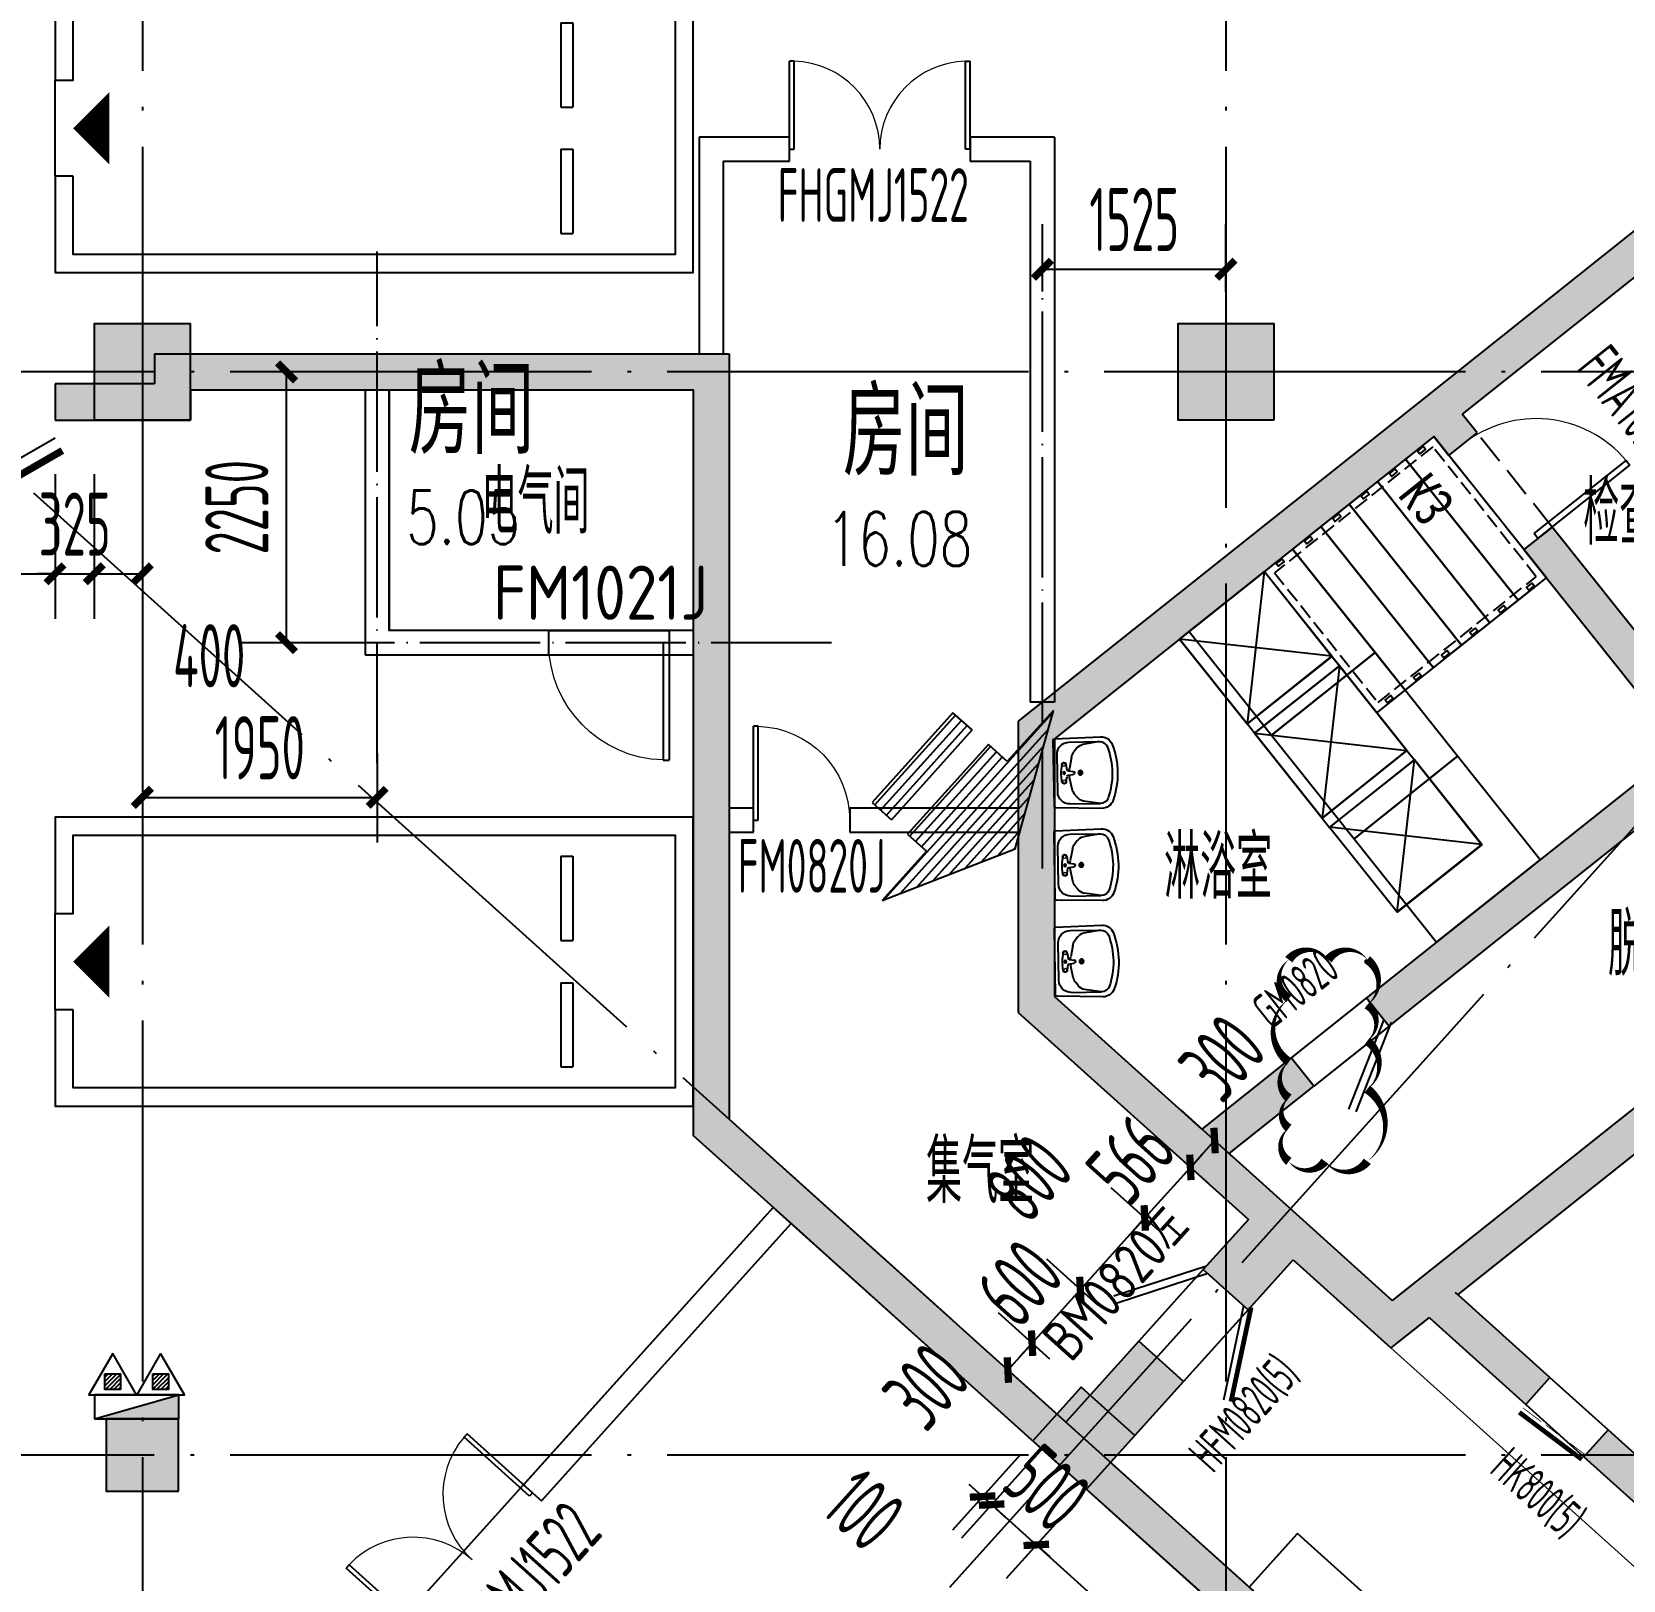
# Model space of a CAD drawing. Extents: x -473190 to 2138458, y -81875 to 2633646.
# Drawn here: x 85734 to 98952, y 64521 to 77386 of the extents above; entities that cross this region are included whole.
import ezdxf

# ---------------------------------------------------------------- set-up
doc = ezdxf.new("R2010")
doc.units = 0
doc.header["$LTSCALE"] = 1000
for name, pattern in [('__DASH', [0.35, 0.25, -0.1]), ('DASH', [0.35, 0.25, -0.1]), ('DOTE', [2.42, 2, -0.2, 0.02, -0.2])]:
    doc.linetypes.add(name, pattern=pattern)
for name, color, linetype in [('00-停车位', 67, 'Continuous'), ('A$C3E7A1D62$0$RF-JSK', 9, 'Continuous'), ('A-COLUMN', 2, 'Continuous'), ('A-WALL', 2, 'Continuous'), ('AREA', 1, 'Continuous'), ('DOOR_FIRE', 4, 'Continuous'), ('DOOR_FIRE_TEXT', 7, 'Continuous'), ('DOTE', 1, 'DOTE'), ('PUB_DIM', 3, 'Continuous'), ('PUB_HATCH', 8, 'Continuous'), ('RF-JSK', 9, 'Continuous'), ('RF-M', 4, 'Continuous'), ('RF-MBH', 11, 'Continuous'), ('RF-QT', 30, 'Continuous'), ('SPACE', 7, 'Continuous'), ('W-EQUIP_消火栓', 7, 'Continuous'), ('W-EQUIP_灭火器', 7, 'Continuous'), ('WALL-MOVE', 2, 'Continuous'), ('汽车轨迹', 7, 'Continuous'), ('索引线', 252, 'Continuous'), ('雨棚投影', 147, 'Continuous')]:
    doc.layers.add(name, color=color, linetype=linetype)
doc.layers.add('DIM_MODI', color=6, linetype='Continuous', plot=False)
doc.layers.add('HOLE', color=52, linetype='Continuous', lineweight=15)
doc.layers.add('RF-WZ', color=110, linetype='Continuous', lineweight=0)
doc.styles.add('8B2_02', font='tssdeng.shx', dxfattribs={"width": 0.6, "bigfont": 'TSSDCHN.shx'})
doc.styles.add('_TCH_DIM_T3', font='tssdeng.shx', dxfattribs={"width": 0.564706, "bigfont": '@@@tssdchn.shx'})
doc.styles.add('_TCH_SPACE', font='SIMPLEX', dxfattribs={"height": 5, "bigfont": 'GBCBIG'})
doc.styles.add('_TCH_WINDOW', font='tssdeng.shx', dxfattribs={"width": 0.8, "height": 3.5, "bigfont": 'tssdchn.shx'})
doc.styles.get("Standard").update_dxf_attribs({"font": 'gbenor.shx', "bigfont": 'gbcbig.shx'})
doc.styles.add('TYDG_01', font='', dxfattribs={"width": 0.8})
doc.styles.get('TYDG_01').set_extended_font_data('SimSun')
doc.dimstyles.new('_TCH_ARCH&&150', dxfattribs={"dimtxt": 525, "dimasz": 150, "dimexe": 375, "dimexo": 450, "dimgap": 150, "dimtad": 1, "dimdec": 0, "dimzin": 0, "dimdsep": 46, "dimtxsty": '_TCH_DIM_T3', "dimblk": 'ARCHTICK', "dimcen": 0.09, "dimclrt": 7, "dimazin": 2, "dimtfac": 1, "dimtdec": 0, "dimtix": 1, "dimtmove": 2, "dimatfit": 3, "dimfxl": 0, "dimtolj": 1, "dimtzin": 0, "dimarcsym": 0})
pattern_1 = [(180, (1311608.96, -1168846.2), (8e-15, -101.6), [])]

# ---------------------------------------------------------------- blocks, each defined once
blk = doc.blocks.new('车位2400x5300')
at = {"layer": '00-停车位', "color": 251}
for p, q in [((-875, -1000), (-175, -1000)), ((-875, -1100), (-875, -1000)), ((-175, -1100), (-175, -1000)), ((175, -1000), (875, -1000)), ((175, -1100), (175, -1000)), ((875, -1100), (875, -1000)), ((-875, -1100), (-175, -1100)), ((175, -1100), (875, -1100)), ((400, -5300), (-400, -5300))]:
    blk.add_line(p, q, dxfattribs=at)
blk.add_lwpolyline([(400, -5150), (400, -5300), (1200, -5300), (1200, 0), (-1200, 0), (-1200, -5300), (-400, -5300), (-400, -5150), (-1050, -5150), (-1050, -150), (1050, -150), (1050, -5150), (400, -5150)], dxfattribs=at)
blk.add_lwpolyline([(0, -5150, 0, 600, 0), (0, -4850, 600, 600, 0)], format="xyseb", dxfattribs=at)
blk = doc.blocks.new('TH66')
h = blk.add_hatch()
h.set_pattern_fill('ANSI31', color=246, scale=64, angle=135, style=0)
h.set_pattern_definition(pattern_1)
h.paths.add_polyline_path([(1277447, 511619), (1277447, 511948), (1278305, 511948), (1276651, 512782), (1274986, 511948), (1275880, 511948), (1275880, 511619)])
h = blk.add_hatch()
h.set_pattern_fill('ANSI31', color=246, scale=64, angle=135, style=0)
h.set_pattern_definition(pattern_1)
h.paths.add_polyline_path([(1277447, 510999), (1277447, 511335), (1275880, 511335), (1275880, 510999)])
at = {"color": 2}
for p, q in [((1276651, 512782), (1274986, 511948)), ((1278305, 511948), (1276651, 512782)), ((1274986, 511948), (1275880, 511948)), ((1275880, 511948), (1275880, 511619)), ((1277447, 511948), (1278305, 511948)), ((1277447, 511619), (1277447, 511948)), ((1275880, 511619), (1277447, 511619)), ((1275880, 511335), (1277447, 511335)), ((1275880, 511335), (1275880, 510999)), ((1277447, 510999), (1277447, 511335)), ((1275880, 510999), (1277447, 510999))]:
    blk.add_line(p, q, dxfattribs=at)
blk = doc.blocks.new('A$C145B3C7C')
at = {"xscale": 0.6400000000000096, "yscale": 0.6400000000000096, "zscale": 0.6400000000000096, "rotation": 227.9999999975949}
blk.add_blockref('TH66', (480081, 736421), dxfattribs=at)
blk = doc.blocks.new('A$C4F5A101F')
at = {"layer": 'DOTE', "color": 16, "linetype": 'DOTE', "ltscale": 1.5}
for p, q in [((-115989.7, 16373.7), (-115989.7, -213765.2)), ((-106989.7, 16373.7), (-106989.7, -213765.2))]:
    blk.add_line(p, q, dxfattribs=at)
at = {"layer": 'DOTE', "color": 127, "linetype": 'DOTE', "ltscale": 1.5}
for p, q in [((-204013.3, -198812), (-71274.2, -51390.3)), ((-39660.8, -83507.4), (-168489.7, -83507.4)), ((-116895.1, -84512.8), (-93256, -105797.6)), ((-39660.8, -92507.4), (-168489.7, -92507.4))]:
    blk.add_line(p, q, dxfattribs=at)
blk = doc.blocks.new('_ArchTick')
at = {"color": 0, "linetype": 'ByBlock', "const_width": 0.4}
blk.add_lwpolyline([(-0.5, -0.5), (0.5, 0.5)], dxfattribs=at)
blk = doc.blocks.new('*D5583')
at = {"layer": 'Defpoints', "color": 0, "transparency": 16777216}
for p in [(141675, -69272), (143625, -69272), (143625, -70085)]:
    blk.add_point(p, dxfattribs=at)
at = {"layer": 'PUB_DIM', "color": 0, "lineweight": -2, "transparency": 16777216}
for p, q in [((141675, -69722), (141675, -70460)), ((143625, -69722), (143625, -70460)), ((141675, -70085), (143625, -70085))]:
    blk.add_line(p, q, dxfattribs=at)
at = {"layer": 'PUB_DIM', "color": 0, "lineweight": -2, "transparency": 16777216, "xscale": 150, "yscale": 150, "zscale": 150, "rotation": 180}
blk.add_blockref('_ArchTick', (141675, -70085), dxfattribs=at)
at = {"layer": 'PUB_DIM', "color": 0, "lineweight": -2, "transparency": 16777216, "xscale": 150, "yscale": 150, "zscale": 150}
blk.add_blockref('_ArchTick', (143625, -70085), dxfattribs=at)
at = {"layer": 'PUB_DIM', "color": 7, "transparency": 16777216, "insert": (142650, -69673), "char_height": 525, "attachment_point": 5, "style": '_TCH_DIM_T3'}
blk.add_mtext('\\A1;1950', dxfattribs=at)
blk = doc.blocks.new('*D5584')
at = {"layer": 'Defpoints', "color": 0, "transparency": 16777216}
for p in [(142872, -66550), (143625, -66550), (143625, -68800)]:
    blk.add_point(p, dxfattribs=at)
at = {"layer": 'PUB_DIM', "color": 0, "lineweight": -2, "transparency": 16777216}
for p, q in [((143175, -66550), (142497, -66550)), ((142872, -68800), (142872, -66550)), ((143175, -68800), (142497, -68800))]:
    blk.add_line(p, q, dxfattribs=at)
at = {"layer": 'PUB_DIM', "color": 0, "lineweight": -2, "transparency": 16777216, "xscale": 150, "yscale": 150, "zscale": 150}
for p, rotation in [((142872, -66550), 90), ((142872, -68800), 270)]:
    blk.add_blockref('_ArchTick', p, dxfattribs=dict(at, rotation=rotation))
at = {"layer": 'PUB_DIM', "color": 7, "transparency": 16777216, "insert": (142459, -67675), "char_height": 525, "attachment_point": 5, "rotation": 90, "style": '_TCH_DIM_T3'}
blk.add_mtext('\\A1;2250', dxfattribs=at)
blk = doc.blocks.new('*D5585')
at = {"layer": 'Defpoints', "color": 0, "transparency": 16777216}
for p in [(150675, -65697), (149150, -66333), (150675, -66333)]:
    blk.add_point(p, dxfattribs=at)
at = {"layer": 'PUB_DIM', "color": 0, "lineweight": -2, "transparency": 16777216}
for p, q in [((149150, -65883), (149150, -65322)), ((150675, -65883), (150675, -65322)), ((149150, -65697), (150675, -65697))]:
    blk.add_line(p, q, dxfattribs=at)
at = {"layer": 'PUB_DIM', "color": 0, "lineweight": -2, "transparency": 16777216, "xscale": 150, "yscale": 150, "zscale": 150, "rotation": 180}
blk.add_blockref('_ArchTick', (149150, -65697), dxfattribs=at)
at = {"layer": 'PUB_DIM', "color": 0, "lineweight": -2, "transparency": 16777216, "xscale": 150, "yscale": 150, "zscale": 150}
blk.add_blockref('_ArchTick', (150675, -65697), dxfattribs=at)
at = {"layer": 'PUB_DIM', "color": 7, "transparency": 16777216, "insert": (149913, -65284), "char_height": 525, "attachment_point": 5, "style": '_TCH_DIM_T3'}
blk.add_mtext('\\A1;1525', dxfattribs=at)
blk = doc.blocks.new('$TwtSys$00000434')
for p, q in [((-0.5, 0.5), (-0.5, -0.5)), ((-0.5, -0.5), (0.5, 0.5)), ((0.5, 0.5), (-0.5, 0.5)), ((0.5, -0.5), (0.5, 0.5)), ((-0.5, -0.5), (0.5, -0.5))]:
    blk.add_line(p, q)
blk.add_solid([(0.5, -0.5), (0.5, 0.5), (-0.5, -0.5)])
blk = doc.blocks.new('$TwtSys$00000546')
h = blk.add_hatch()
h.set_pattern_fill('ANSI31', color=256, scale=200, style=0)
h.set_pattern_definition([(45, (-38543.802, -6670.83), (-17.67767, 17.67767), [])])
h.paths.add_polyline_path([(-65, 174), (65, 174), (65, 44), (-65, 44)])
for points in [[(0, 344), (-198, 0), (198, 0)], [(-65, 174), (65, 174), (65, 44), (-65, 44)]]:
    blk.add_lwpolyline(points, close=True)
blk = doc.blocks.new('k3')
at = {"layer": 'RF-JSK'}
for p, q in [((107382, 83634), (107382, 83574)), ((108862, 83634), (108862, 83574)), ((107382, 83334), (107382, 83274)), ((108862, 83334), (108862, 83274)), ((107382, 83034), (107382, 82974)), ((108862, 83034), (108862, 82974)), ((107382, 82734), (107382, 82674)), ((108862, 82734), (108862, 82674)), ((107382, 82434), (107382, 82374)), ((108862, 82434), (108862, 82374)), ((107382, 82134), (107382, 82074)), ((108862, 82134), (108862, 82074))]:
    blk.add_line(p, q, dxfattribs=at)
for points in [[(107372, 83754), (108872, 83754), (108872, 81954), (107372, 81954), (107372, 83754)], [(107372, 83634), (107372, 83754), (108872, 83754), (108872, 83634)], [(107372, 83634), (107412, 83634), (107412, 83574), (107372, 83574)], [(108872, 83574), (108872, 83154), (107372, 83154), (107372, 83574)], [(108872, 83634), (108832, 83634), (108832, 83574), (108872, 83574)], [(107372, 83334), (107372, 83454), (108872, 83454), (108872, 83334)], [(107372, 83334), (107412, 83334), (107412, 83274), (107372, 83274)], [(108872, 83334), (108832, 83334), (108832, 83274), (108872, 83274)], [(107372, 83034), (107372, 83154), (108872, 83154), (108872, 83034)], [(107372, 83034), (107412, 83034), (107412, 82974), (107372, 82974)], [(108872, 83034), (108832, 83034), (108832, 82974), (108872, 82974)], [(108872, 82974), (108872, 82854), (107372, 82854), (107372, 82974)], [(107372, 82734), (107372, 82854), (108872, 82854), (108872, 82734)], [(107372, 82734), (107412, 82734), (107412, 82674), (107372, 82674)], [(108872, 82674), (108872, 82554), (107372, 82554), (107372, 82674)], [(108872, 82734), (108832, 82734), (108832, 82674), (108872, 82674)], [(107372, 82434), (107372, 82554), (108872, 82554), (108872, 82434)], [(107372, 82434), (107412, 82434), (107412, 82374), (107372, 82374)], [(108872, 82374), (108872, 82254), (107372, 82254), (107372, 82374)], [(108872, 82434), (108832, 82434), (108832, 82374), (108872, 82374)], [(107372, 82134), (107372, 82254), (108872, 82254), (108872, 82134)], [(107372, 82134), (107412, 82134), (107412, 82074), (107372, 82074)], [(108872, 82134), (108832, 82134), (108832, 82074), (108872, 82074)], [(108872, 82074), (108872, 81954), (107372, 81954), (107372, 82074)]]:
    blk.add_lwpolyline(points, dxfattribs=at)
at = {"layer": 'RF-JSK', "linetype": '__DASH', "ltscale": 0.5}
blk.add_lwpolyline([(107432, 83694), (108812, 83694), (108812, 82014), (107432, 82014)], close=True, dxfattribs=at)
at = {"layer": 'RF-JSK', "color": 110, "style": 'TYDG_01', "width": 0.8}
blk.add_text('K3', height=339.9, dxfattribs=at).set_placement((107560, 82158))
blk = doc.blocks.new('23rt23rt')
for p, q in [((473588, 9966), (474488, 9066)), ((474488, 9966), (473588, 9066))]:
    blk.add_line(p, q)
blk.add_lwpolyline([(473588, 9966), (474488, 9966), (474488, 9066), (473588, 9066)], close=True)
blk = doc.blocks.new('linyuqi')
for points in [[(1505168, 585689), (1505168, 586589), (1506068, 586589), (1506068, 585689)], [(1506068, 585589), (1506068, 584689), (1505168, 584689), (1505168, 585589)]]:
    blk.add_lwpolyline(points, close=True)
at = {"elevation": 0}
blk.add_lwpolyline([(1506068, 583689), (1505168, 583689), (1505168, 584589), (1506068, 584589)], close=True, dxfattribs=at)
at = {"layer": 'WALL-MOVE'}
for p, q in [((1506068, 585689), (1505168, 585689)), ((1505168, 585589), (1505168, 585689)), ((1506068, 585589), (1506068, 585689)), ((1506068, 585589), (1505168, 585589)), ((1505168, 584689), (1506068, 584689)), ((1505168, 584689), (1505168, 584589)), ((1506068, 584689), (1506068, 584589)), ((1505168, 584589), (1506068, 584589))]:
    blk.add_line(p, q, dxfattribs=at)
at = {"xscale": -1}
blk.add_blockref('23rt23rt', (1979655, 576622, 0), dxfattribs=at)
for p, rotation in [((1031580, 594655, 0), 180), ((1515134, 1058176), 90)]:
    blk.add_blockref('23rt23rt', p, dxfattribs=dict(at, rotation=rotation))
blk = doc.blocks.new('$DorLib2D$00000179')
at = {"color": 0}
for p, q in [((-0.54, 0.169), (0.326, 0.669)), ((-0.5, 0.1), (0.366, 0.6))]:
    blk.add_line(p, q, dxfattribs=at)
blk = doc.blocks.new('$DorLib2D$00000001')
for p, q in [((0.45, 0.975), (0.5, 0.975)), ((0.45, 0), (0.45, 0.975)), ((0.5, 0), (0.5, 0.975)), ((0.5, 0), (0.45, 0))]:
    blk.add_line(p, q)
at = {"lineweight": 13}
blk.add_arc((0.475, 0), 0.975, 91.4693, 180, dxfattribs=at)
blk = doc.blocks.new('$DorLib2D$00000249')
at = {"color": 0}
for points, const_width in [([(-0.504, 0.274), (0.492, 0.361)], 0.06), ([(-0.5, 0.2), (-0.254, 0.221)], 0.01), ([(-0.156, 0.23), (0.13, 0.255)], 0.01), ([(0.207, 0.262), (0.496, 0.287)], 0.01)]:
    blk.add_lwpolyline(points, dxfattribs=dict(at, const_width=const_width))
blk = doc.blocks.new('$DorLib2D$00000002')
for p, q in [((-0.5, 0), (-0.5, 0.4875)), ((-0.475, 0.4875), (-0.5, 0.4875)), ((-0.475, 0), (-0.475, 0.4875)), ((0.475, 0), (0.475, 0.4875)), ((0.475, 0.4875), (0.5, 0.4875)), ((0.5, 0), (0.5, 0.4875)), ((-0.5, 0), (-0.475, 0)), ((0.5, 0), (0.475, 0))]:
    blk.add_line(p, q)
at = {"lineweight": 13}
for centre, start, end in [((-0.4875, 0), 0, 88.53072), ((0.4875, 0), 91.46928, 180)]:
    blk.add_arc(centre, 0.4875, start, end, dxfattribs=at)
blk = doc.blocks.new('$DorLib2D$00000211')
at = {"color": 0}
for p, q in [((-0.5, 0.05), (-0.067, 0.3)), ((0.5, 0.05), (0.067, 0.3))]:
    blk.add_line(p, q, dxfattribs=at)
at = {"color": 0, "const_width": 0.01}
for points in [[(-0.51, 0.0673), (-0.077, 0.3173)], [(0.51, 0.0673), (0.077, 0.3173)]]:
    blk.add_lwpolyline(points, dxfattribs=at)
blk = doc.blocks.new('$DorLib2D$00000202')
at = {"color": 0}
for p, q in [((-0.5, 0.25), (0.366, 0.75)), ((-0.54, -0.319), (0.326, -0.819)), ((-0.5, -0.25), (0.366, -0.75))]:
    blk.add_line(p, q, dxfattribs=at)
at = {"color": 0, "const_width": 0.05}
blk.add_lwpolyline([(-0.54, 0.319), (0.326, 0.819)], dxfattribs=at)
blk = doc.blocks.new('A$C3E7A1D62$0$$lvtry$00000183')
at = {"color": 0}
for p, q in [((-257, -130), (-257, -384)), ((157, -30), (-157, -30)), ((-133, -150), (-38, -131)), ((-71, -67), (-30, -63)), ((-71, -102), (-27, -110)), ((-18, -119), (-12, -160)), ((18, -119), (13, -160)), ((71, -102), (27, -110)), ((71, -67), (30, -63)), ((133, -150), (38, -131)), ((257, -130), (257, -383)), ((-257, -383), (-235, -242)), ((-202, -191), (-176, -170)), ((202, -191), (176, -170)), ((257, -383), (235, -242))]:
    blk.add_line(p, q, dxfattribs=at)
blk.add_lwpolyline([(277, 0), (-277, 0, 0.406045), (-287, -10), (-298, -393, 0.323666), (-232, -489, 0.175654), (232, -489, 0.323062), (298, -392), (287, -10, 0.406045)], format="xyb", close=True, dxfattribs=at)
at = {"color": 0, "lineweight": 13}
for centre, radius in [((-71, -85), 12.6), ((71, -85), 12.6), ((-1, -221), 11.6)]:
    blk.add_circle(centre, radius, dxfattribs=at)
at = {"color": 0}
for centre, radius in [((0, -86), 9.88), ((-1, -221), 17.6)]:
    blk.add_circle(centre, radius, dxfattribs=at)
for centre, radius, start, end in [((-157, -130), 100, 90, 180), ((-71, -85), 17.6, 90, 270), ((0, -328), 200, 94.8989, 101.0337), ((0, -362), 300, 84.3229, 95.6771), ((-28, -120), 10, 8.2472, 79.7858), ((0, -328), 200, 78.9663, 85.101), ((28, -120), 10, 100.2142, 171.7528), ((71, -85), 17.6, 270, 90), ((157, -130), 100, 0, 90), ((-139, -268), 100, 128.937, 164.8987), ((-113, -248), 100, 101.0337, 128.937), ((0, -160), 12.5, 180, 0), ((113, -248), 100, 51.063, 78.9663), ((139, -268), 100, 15.1013, 51.063), ((-187, -384), 70, 180, 250.8357), ((187, -383), 70, 289.2938, 0), ((-1, 152), 637, 250.8357, 289.2938)]:
    blk.add_arc(centre, radius, start, end, dxfattribs=at)
for p in [(0, -86), (-1, -221)]:
    blk.add_point(p, dxfattribs=at)
blk = doc.blocks.new('rfk')
at = {"layer": 'PUB_HATCH'}
for points in [[(510930.4, -742613), (510805.8, -742456.5), (508905.6, -743969.8), (509030.2, -744126.3), (509209.8, -744111.1), (510875.4, -742784.7)], [(498348.2, -743610.2), (498648.2, -743910.2), (500198.2, -743910.2), (500198.2, -743610.2)], [(498648.2, -743910.2), (498348.2, -743610.2), (498348.2, -743860.2), (498648.2, -744160.2)], [(500198.2, -743610.2), (500198.2, -743910.2), (502823.2, -743910.2), (503123.2, -743610.2)], [(503123.2, -743610.2), (502823.2, -743910.2), (502823.2, -746010.2), (503123.2, -746010.2)], [(498348.2, -743860.2), (497523.2, -743860.2), (497523.2, -744160.2), (498648.2, -744160.2)], [(509030.2, -744126.3), (508905.6, -743969.8), (505523.2, -746663.4), (505823.2, -746808), (508975.1, -744297.9)], [(508975.1, -744297.9), (509099.7, -744454.4), (509334.4, -744267.5), (509209.8, -744111.1), (509030.2, -744126.3)], [(511265.6, -746692.5), (509957.4, -745049.8), (509722.7, -745236.6), (511030.9, -746879.4), (511210.5, -746864.2)], [(503123.2, -746010.2), (502823.2, -746010.2), (502823.2, -747484.7), (503123.2, -747484.7)], [(505823.2, -746808), (505523.2, -746663.4), (505523.2, -747484.7), (505823.2, -747484.7)], [(511030.9, -746879.4), (508416.6, -748961.3), (508603.5, -749196), (511335.1, -747020.6), (511210.5, -746864.2)], [(503123.2, -747484.7), (502823.2, -747484.7), (502823.2, -750104), (503123.2, -749970.4)], [(505823.2, -747484.7), (505523.2, -747484.7), (505523.2, -749082.5), (505823.2, -748948.9)], [(505823.2, -748948.9), (505523.2, -749082.5), (506947.6, -750365), (507089.7, -750223.8), (507047.7, -750051.5)], [(507273.7, -750255), (507977.7, -749694.4), (507790.8, -749459.7), (507047.7, -750051.5), (507089.7, -750223.8)], [(511156.7, -749719.4), (511032.1, -749563), (508709.1, -751412.9), (509173.1, -751426.9), (511101.6, -749891.1)], [(503599.7, -750803.1), (503800.4, -750580.2), (503123.2, -749970.4), (502823.2, -750104)], [(507089.7, -750223.8), (506947.6, -750365), (507434.5, -750803.4), (507699.6, -750907.5), (507858.1, -750781.2), (507273.7, -750255)], [(506049.6, -752740), (505918.4, -752487.2), (503800.4, -750580.2), (503599.7, -750803.1), (505940.6, -752910.9)], [(507434.5, -750803.4), (507059.9, -751219.4), (507431.5, -751554), (507806, -751138), (507699.6, -750907.5)], [(507699.6, -750907.5), (507806, -751138), (508617.9, -751869), (508629.8, -751476), (507858.1, -750781.2)], [(508888.6, -751493.8), (508709.1, -751412.9), (508629.8, -751476), (508617.9, -751869), (508935.2, -751616.4)], [(509173.1, -751426.9), (508709.1, -751412.9), (508888.6, -751493.8), (509154.5, -751410.2)], [(508935.2, -751616.4), (509737.8, -752339.1), (509938.5, -752116.2), (509154.5, -751410.2), (508888.6, -751493.8)], [(506289.9, -752821.8), (506896.2, -752148.5), (506524.6, -751813.9), (505918.4, -752487.2), (506049.6, -752740)], [(511399.1, -753431.3), (510421.6, -752551.1), (510220.8, -752774), (511196.9, -753652.9), (511342.3, -753582.5)], [(507278.2, -754115.3), (507479, -753892.4), (506289.9, -752821.8), (506049.6, -752740), (505940.6, -752910.9)]]:
    blk.add_hatch(color=256, dxfattribs=at).paths.add_polyline_path(points)
at = {"color": 2}
blk.add_lwpolyline([(500298.2, -743910.2), (502823.2, -743910.2), (502823.2, -745910.2), (500298.2, -745910.2)], close=True, dxfattribs=at)
for points in [[(503843.5, -757481.7), (503810, -757518.8), (507055.3, -753914.6), (503488.2, -750702.8), (500276.4, -754269.9), (503843.5, -757481.7)], [(507441.9, -753859.1), (507843.4, -753413.2), (509812.6, -755186.2), (509411.2, -755632.1), (507441.9, -753859.1)]]:
    blk.add_lwpolyline(points, dxfattribs=at)
at = {"layer": 'A-WALL'}
for p, q in [((502873.2, -741810.2), (502873.2, -743610.2)), ((503623.2, -741810.2), (502873.2, -741810.2)), ((503623.2, -742010.2), (503623.2, -741810.2)), ((505823.2, -741810.2), (505123.2, -741810.2)), ((505123.2, -741810.2), (505123.2, -742010.2)), ((505823.2, -741810.2), (505823.2, -746504.2)), ((503073.2, -742010.2), (503073.2, -743610.2)), ((503073.2, -742010.2), (503623.2, -742010.2)), ((505123.2, -742010.2), (505623.2, -742010.2)), ((505623.2, -742010.2), (505623.2, -746504.2)), ((500098.2, -743910.2), (500098.2, -746110.2)), ((500298.2, -743910.2), (500298.2, -745910.2)), ((501623.2, -745910.2), (500298.2, -745910.2)), ((501623.2, -746110.2), (501623.2, -745910.2)), ((502823.2, -745910.2), (502623.2, -745910.2)), ((502623.2, -745910.2), (502623.2, -746110.2)), ((500098.2, -746110.2), (501623.2, -746110.2)), ((502623.2, -746110.2), (502823.2, -746110.2)), ((505823.2, -746504.2), (505623.2, -746504.2)), ((503323.2, -747384.7), (503123.2, -747384.7)), ((503323.2, -747584.7), (503323.2, -747384.7)), ((505523.2, -747384.7), (504123.2, -747384.7)), ((504123.2, -747384.7), (504123.2, -747584.7)), ((503123.2, -747584.7), (503323.2, -747584.7)), ((504123.2, -747584.7), (505523.2, -747584.7)), ((503488.2, -750702.8), (501413.9, -753006.5)), ((501562.5, -753140.3), (503636.8, -750836.6)), ((501413.9, -753006.5), (501562.5, -753140.3))]:
    blk.add_line(p, q, dxfattribs=at)
at = {"layer": 'DIM_MODI'}
blk.add_lwpolyline([(507770.5, -748644, 0, 75, 0.5), (507770.5, -748969, 0, 75, 0.5), (507770.5, -749494, 0, 75, 0.5), (507770.5, -749794, 0, 75, 0.5), (507770.5, -750044, 0, 75, 0.5), (507770.5, -750319.4, 0, 75, 0.5), (508070.5, -750319.4, 0, 75, 0.5), (508422.2, -750319.4, 0, 75, 0.5), (508422.2, -749719.4, 0, 75, 0.5), (508422.2, -749319.4, 0, 75, 0.5), (508422.2, -749019.4, 0, 75, 0.5), (508422.2, -748644.4, 0, 75, 0.5), (508422.2, -748644, 0, 75, 0.5), (508097.2, -748644, 0, 75, 0.5)], format="xyseb", close=True, dxfattribs=at)
at = {"layer": 'RF-M', "linetype": '__DASH'}
for p, q in [((509957.4, -745049.8, 0), (509334.4, -744267.5, 0)), ((509722.7, -745236.6, 0), (509099.7, -744454.4, 0))]:
    blk.add_line(p, q, dxfattribs=at)
at = {"layer": 'RF-M'}
for p, q in [((501623.2, -745910.2), (502623.2, -745910.2)), ((501623.2, -746110.2), (502623.2, -746110.2)), ((508416.6, -748961.3), (507790.8, -749459.7)), ((508603.5, -749196), (507977.7, -749694.4)), ((507059.9, -751219.4), (506524.6, -751813.9)), ((507431.5, -751554), (506896.2, -752148.5)), ((509938.5, -752116.2), (510421.6, -752551.1)), ((509737.8, -752339.1), (510220.8, -752774))]:
    blk.add_line(p, q, dxfattribs=at)
at = {"layer": 'RF-M', "lineweight": 15}
blk.add_line((508617.9, -751869), (510928.2, -753949.2), dxfattribs=at)
at = {"layer": 'RF-QT'}
for p, q in [((510805.8, -742456.5), (508905.6, -743969.8)), ((510875.4, -742784.7), (509209.8, -744111.1)), ((498348.2, -743610.2), (500198.2, -743610.2)), ((498348.2, -743610.2), (498348.2, -743860.2)), ((500198.2, -743610.2), (503123.2, -743610.2)), ((503123.2, -743610.2), (503123.2, -746010.2)), ((498348.2, -743860.2), (497523.2, -743860.2)), ((497523.2, -743860.2), (497523.2, -744160.2)), ((498648.2, -743910.2), (500198.2, -743910.2)), ((498648.2, -743910.2), (498648.2, -744160.2)), ((500198.2, -743910.2), (502823.2, -743910.2)), ((502823.2, -743910.2), (502823.2, -746010.2)), ((508905.6, -743969.8), (505523.2, -746663.4)), ((509334.4, -744267.5), (509209.8, -744111.1)), ((497523.2, -744160.2), (498648.2, -744160.2)), ((509099.7, -744454.4), (509334.4, -744267.5)), ((508975.1, -744297.9), (505823.2, -746808)), ((508975.1, -744297.9), (509099.7, -744454.4)), ((509957.4, -745049.8), (509722.7, -745236.6)), ((511265.6, -746692.5), (509957.4, -745049.8)), ((509722.7, -745236.6), (511030.9, -746879.4)), ((502823.2, -746010.2), (502823.2, -747484.7)), ((503123.2, -746010.2), (503123.2, -747484.7)), ((505523.2, -746663.4), (505523.2, -747484.7)), ((505823.2, -746808), (505823.2, -747484.7)), ((511030.9, -746879.4), (508416.6, -748961.3)), ((508603.5, -749196), (511335.1, -747020.6)), ((502823.2, -747484.7), (502823.2, -750104)), ((503123.2, -747484.7), (503123.2, -749970.4)), ((505523.2, -747484.7), (505523.2, -749082.5)), ((505823.2, -747484.7), (505823.2, -748948.9)), ((505823.2, -748948.9), (507047.7, -750051.5)), ((508416.6, -748961.3), (508603.5, -749196)), ((505523.2, -749082.5), (506947.6, -750365)), ((507790.8, -749459.7), (507047.7, -750051.5)), ((507977.7, -749694.4), (507790.8, -749459.7)), ((511032.1, -749563), (508709.1, -751412.9)), ((507273.7, -750255), (507977.7, -749694.4)), ((511101.6, -749891.1), (509173.1, -751426.9)), ((503800.4, -750580.2), (503123.2, -749970.4)), ((503599.7, -750803.1), (502823.2, -750104)), ((507273.7, -750255), (507858.1, -750781.2)), ((506947.6, -750365), (507434.5, -750803.4)), ((505918.4, -752487.2), (503800.4, -750580.2)), ((505940.6, -752910.9), (503599.7, -750803.1)), ((507434.5, -750803.4), (507059.9, -751219.4)), ((507858.1, -750781.2), (508629.8, -751476)), ((507431.5, -751554), (507806, -751138)), ((507806, -751138), (508617.9, -751869)), ((507059.9, -751219.4), (507431.5, -751554)), ((508709.1, -751412.9), (508629.8, -751476)), ((508709.1, -751412.9), (508709.1, -751412.9)), ((509173.1, -751426.9), (509154.5, -751410.2)), ((509938.5, -752116.2), (509154.5, -751410.2)), ((508935.2, -751616.4), (508617.9, -751869)), ((508935.2, -751616.4), (509737.8, -752339.1)), ((506524.6, -751813.9), (505918.4, -752487.2)), ((506896.2, -752148.5), (506524.6, -751813.9)), ((506289.9, -752821.8), (506896.2, -752148.5)), ((509737.8, -752339.1), (509938.5, -752116.2)), ((510421.6, -752551.1), (510220.8, -752774)), ((511399.1, -753431.3), (510421.6, -752551.1)), ((507479, -753892.4), (506289.9, -752821.8)), ((510220.8, -752774), (511196.9, -753652.9)), ((507278.2, -754115.3), (505940.6, -752910.9))]:
    blk.add_line(p, q, dxfattribs=at)
at = {"layer": 'A$C3E7A1D62$0$RF-JSK', "yscale": -1, "rotation": 270.9509072349706}
for p in [(505818.2, -747095.6), (505825.1, -747861.5), (505828.1, -748661.7, 0)]:
    blk.add_blockref('A$C3E7A1D62$0$$lvtry$00000183', p, dxfattribs=at)
at = {"layer": 'AREA', "linetype": 'ByBlock', "xscale": -1, "rotation": 128.532587024125}
blk.add_blockref('k3', (506195.6, -609251.6), dxfattribs=at)
at = {"layer": 'DOOR_FIRE'}
ref = blk.add_blockref('$DorLib2D$00000002', (504373.2, -741910.2), dxfattribs=dict(at, xscale=1500, yscale=1500, zscale=200, rotation=4.521119535944077e-09))
ref.add_attrib('A', 'FHGMJ1522', (503525.1, -742513.3), dxfattribs={"layer": 'DOOR_FIRE_TEXT', "height": 446.25, "rotation": 0, "style": '_TCH_WINDOW', "width": 0.564706})
ref = blk.add_blockref('$DorLib2D$00000001', (503723.2, -747484.7), dxfattribs=dict(at, xscale=-800, yscale=800, zscale=200, rotation=4.51626854907778e-09))
ref.add_attrib('A', 'FM0820J', (503193.1, -748087.7), dxfattribs={"layer": 'DOOR_FIRE_TEXT', "height": 446.25, "rotation": 0, "style": '_TCH_WINDOW', "width": 0.564706})
ref = blk.add_blockref('$DorLib2D$00000002', (500986.4, -753630.8), dxfattribs=dict(at, xscale=-1500, yscale=-1500, zscale=200, rotation=227.9999999999793))
ref.add_attrib('A', 'FHGMJ1522', (501021, -754598.5), dxfattribs={"layer": 'DOOR_FIRE_TEXT', "height": 446.25, "rotation": 48, "style": '_TCH_WINDOW', "width": 0.564706})
at = {"layer": 'RF-JSK', "linetype": 'ByBlock', "xscale": -1, "rotation": 128.532587024125}
blk.add_blockref('k3', (506195.6, -609251.6), dxfattribs=at)
at = {"layer": 'RF-M'}
ref = blk.add_blockref('$DorLib2D$00000211', (494523.2, -744010.2), dxfattribs=dict(at, xscale=-6000, yscale=-6000, zscale=300, rotation=4.519367790689475e-09))
ref.add_attrib('A', 'GSFMG6022(5)', (493760.7, -743727.2), dxfattribs={"layer": 'RF-MBH', "height": 297.5, "rotation": 0, "style": '_TCH_WINDOW', "width": 0.564706})
at = {"layer": 'RF-M', "linetype": '__DASH', "ltscale": 1000}
ref = blk.add_blockref('$DorLib2D$00000001', (509528.5, -744752.1), dxfattribs=dict(at, xscale=-1000, yscale=-1000, zscale=300, rotation=128.5325870243754))
ref.add_attrib('A', 'FMA1021', (510142.2, -743740.2), dxfattribs={"layer": 'RF-MBH', "linetype": '__DASH', "ltscale": 1000, "height": 371.88, "rotation": 308.53259, "style": '_TCH_WINDOW', "width": 0.564706})
at = {"layer": 'RF-M'}
ref = blk.add_blockref('$DorLib2D$00000001', (502123.2, -746010.2), dxfattribs=dict(at, xscale=1000, yscale=-1000, zscale=200, rotation=359.9999999954812))
ref.add_attrib('A', 'FM1021J', (501160.1, -745819.8), dxfattribs={"layer": 'RF-MBH', "height": 450})
ref = blk.add_blockref('$DorLib2D$00000179', (508197.1, -749327.8), dxfattribs=dict(at, xscale=800, yscale=800, zscale=300, rotation=218.5325870243517))
ref.add_attrib('A', 'GM0820', (507627.8, -749230.1), dxfattribs={"layer": 'RF-MBH', "height": 297.5, "rotation": 38.53259, "style": '_TCH_WINDOW', "width": 0.564706})
ref = blk.add_blockref('$DorLib2D$00000202', (506978, -751684), dxfattribs=dict(at, xscale=800, yscale=800, zscale=500, rotation=228.0000000000038))
ref.add_attrib('A', 'HFM0820(5)', (507141.2, -752919.5), dxfattribs={"layer": 'RF-MBH', "height": 297.5, "rotation": 48, "style": '_TCH_WINDOW', "width": 0.564706})
at = {"layer": 'RF-M', "lineweight": 15}
ref = blk.add_blockref('$DorLib2D$00000249', (510079.7, -752445.1), dxfattribs=dict(at, xscale=-650, yscale=-650, zscale=300, rotation=318.000000000082))
ref.add_attrib('A', 'HK800(5)', (509427.3, -752898.7), dxfattribs={"layer": 'RF-MBH', "lineweight": 15, "height": 297.5, "rotation": 318, "style": '_TCH_WINDOW', "width": 0.564706})
at = {"layer": '汽车轨迹', "rotation": 218.5325870243242}
blk.add_blockref('linyuqi', (1321376, 648832, 0), dxfattribs=at)
at = {"layer": 'RF-M', "color": 11, "style": '_TCH_WINDOW', "width": 0.8}
blk.add_text('BM0820左', height=350, rotation=48, dxfattribs=at).set_placement((505960.2, -752001))
at = {"layer": 'RF-WZ', "style": '8B2_02', "width": 0.6}
for s, p in [('电气间', (501064.7, -745105)), ('检查穿衣室', (510215.2, -745196.5)), ('淋浴室', (506733.4, -748137.8)), ('脱衣室', (510422, -748778.7)), ('集气室', (504757.2, -750666.5))]:
    blk.add_text(s, height=525, dxfattribs=at).set_placement(p)
at = {"layer": 'SPACE', "color": 2, "style": '_TCH_SPACE'}
blk.add_text('房间', height=723.4, dxfattribs=at).set_placement((500461.3, -744443.3))
at = {"layer": 'SPACE', "style": '_TCH_SPACE'}
blk.add_text('房间', height=723.4, dxfattribs=at).set_placement((504067.3, -744622.3))
at = {"layer": 'SPACE', "color": 2, "style": '_TCH_SPACE', "width": 0.705882}
blk.add_text('5.05', height=446.25, dxfattribs=at).set_placement((500440.1, -745191.4))
at = {"layer": 'SPACE', "style": '_TCH_SPACE', "width": 0.705882}
blk.add_text('16.08', height=446.25, dxfattribs=at).set_placement((503926.1, -745370.4))
blk = doc.blocks.new('_FZH')
blk.add_lwpolyline([(-0.5, -0.5), (0.5, -0.5), (0.5, 0.5), (-0.5, 0.5)], close=True)
at = {"layer": 'PUB_HATCH'}
blk.add_solid([(-0.5, -0.5), (0.5, -0.5), (-0.5, 0.5), (0.5, 0.5)], dxfattribs=at)
blk = doc.blocks.new('zzzzzzzzzzzzzzzz')
at = {"layer": 'A-COLUMN'}
for p, xscale, yscale, zscale, rotation in [((68741, -255510), 800, 800, 800, 90), ((77741, -255510), 800, 800, 800, 90), ((76560, -264371), 600.0000000000256, 600.0000000000256, 600.0000000000256, 47.99999999999824), ((68741, -264510), 600, 600, 600, 90)]:
    blk.add_blockref('_FZH', p, dxfattribs=dict(at, xscale=xscale, yscale=yscale, zscale=zscale, rotation=rotation))
blk = doc.blocks.new('A$C11751E51')
at = {"layer": 'HOLE', "linetype": 'DASH'}
blk.add_lwpolyline([(29613.7, 36849.5), (29212.3, 36403.6), (31181.5, 34630.5), (31583, 35076.4)], close=True, dxfattribs=at)
blk = doc.blocks.new('*D2361')
at = {"layer": 'Defpoints', "color": 0, "transparency": 16777216}
for p in [(94248, 65901), (94322, 65834), (93706, 65149)]:
    blk.add_point(p, dxfattribs=at)
at = {"layer": 'PUB_DIM', "color": 0, "lineweight": -2, "transparency": 16777216}
for p, q in [((93947, 65566), (93380, 64937)), ((94021, 65499), (93455, 64870)), ((93631, 65216), (93520, 65316)), ((93631, 65216), (93706, 65149)), ((93706, 65149), (93817, 65048))]:
    blk.add_line(p, q, dxfattribs=at)
at = {"layer": 'PUB_DIM', "color": 0, "lineweight": -2, "transparency": 16777216, "xscale": 150, "yscale": 150, "zscale": 150}
for p, rotation in [((93631, 65216), 318.0000000010986), ((93706, 65149), 138.0000000010986)]:
    blk.add_blockref('_ArchTick', p, dxfattribs=dict(at, rotation=rotation))
at = {"layer": 'PUB_DIM', "color": 7, "transparency": 16777216, "insert": (92646, 65106), "char_height": 525, "attachment_point": 5, "rotation": 318, "style": '_TCH_DIM_T3'}
blk.add_mtext('\\A1;100', dxfattribs=at)
blk = doc.blocks.new('*D2362')
at = {"layer": 'Defpoints', "color": 0, "transparency": 16777216}
for p in [(94322, 65834), (94694, 65499), (94077, 64814)]:
    blk.add_point(p, dxfattribs=at)
at = {"layer": 'PUB_DIM', "color": 0, "lineweight": -2, "transparency": 16777216}
for p, q in [((94021, 65499), (93455, 64870)), ((93706, 65149), (93594, 65249)), ((94393, 65165), (93826, 64535)), ((93706, 65149), (94077, 64814)), ((94077, 64814), (94189, 64714))]:
    blk.add_line(p, q, dxfattribs=at)
at = {"layer": 'PUB_DIM', "color": 0, "lineweight": -2, "transparency": 16777216, "xscale": 150, "yscale": 150, "zscale": 150}
for p, rotation in [((93706, 65149), 318.0000000010965), ((94077, 64814), 138.0000000010965)]:
    blk.add_blockref('_ArchTick', p, dxfattribs=dict(at, rotation=rotation))
at = {"layer": 'PUB_DIM', "color": 7, "transparency": 16777216, "insert": (94168, 65288), "char_height": 525, "attachment_point": 5, "rotation": 318, "style": '_TCH_DIM_T3'}
blk.add_mtext('\\A1;500', dxfattribs=at)
blk = doc.blocks.new('*D2363')
at = {"layer": 'Defpoints', "color": 0, "transparency": 16777216}
for p in [(94694, 65499), (97815, 62689), (97199, 62004)]:
    blk.add_point(p, dxfattribs=at)
at = {"layer": 'PUB_DIM', "color": 0, "lineweight": -2, "transparency": 16777216}
for p, q in [((94393, 65165), (93826, 64535)), ((94077, 64814), (97199, 62004)), ((97514, 62354), (96948, 61725))]:
    blk.add_line(p, q, dxfattribs=at)
at = {"layer": 'PUB_DIM', "color": 0, "lineweight": -2, "transparency": 16777216, "xscale": 150, "yscale": 150, "zscale": 150}
for p, rotation in [((94077, 64814), 138.0000000010969), ((97199, 62004), 318.0000000010969)]:
    blk.add_blockref('_ArchTick', p, dxfattribs=dict(at, rotation=rotation))
at = {"layer": 'PUB_DIM', "color": 7, "transparency": 16777216, "insert": (95914, 63715), "char_height": 525, "attachment_point": 5, "rotation": 318, "style": '_TCH_DIM_T3'}
blk.add_mtext('\\A1;4200', dxfattribs=at)
blk = doc.blocks.new('*D2812')
at = {"layer": 'Defpoints', "color": 0, "transparency": 16777216}
for p in [(79927, 74161), (85927, 74161), (85927, 72883)]:
    blk.add_point(p, dxfattribs=at)
at = {"layer": 'PUB_DIM', "color": 0, "lineweight": -2, "transparency": 16777216}
for p, q in [((79927, 73711), (79927, 72508)), ((85927, 73711), (85927, 72508)), ((79927, 72883), (85927, 72883))]:
    blk.add_line(p, q, dxfattribs=at)
at = {"layer": 'PUB_DIM', "color": 0, "lineweight": -2, "transparency": 16777216, "xscale": 150, "yscale": 150, "zscale": 150, "rotation": 180}
blk.add_blockref('_ArchTick', (79927, 72883), dxfattribs=at)
at = {"layer": 'PUB_DIM', "color": 0, "lineweight": -2, "transparency": 16777216, "xscale": 150, "yscale": 150, "zscale": 150}
blk.add_blockref('_ArchTick', (85927, 72883), dxfattribs=at)
at = {"layer": 'PUB_DIM', "color": 7, "transparency": 16777216, "insert": (82927, 73296), "char_height": 525, "attachment_point": 5, "style": '_TCH_DIM_T3'}
blk.add_mtext('\\A1;6000', dxfattribs=at)
blk = doc.blocks.new('*D2813')
at = {"layer": 'Defpoints', "color": 0, "transparency": 16777216}
for p in [(85927, 74161), (86252, 74161), (86252, 72883)]:
    blk.add_point(p, dxfattribs=at)
at = {"layer": 'PUB_DIM', "color": 0, "lineweight": -2, "transparency": 16777216}
for p, q in [((85927, 73711), (85927, 72508)), ((86252, 73711), (86252, 72508)), ((85927, 72883), (85777, 72883)), ((85927, 72883), (86252, 72883)), ((86252, 72883), (86402, 72883))]:
    blk.add_line(p, q, dxfattribs=at)
at = {"layer": 'PUB_DIM', "color": 0, "lineweight": -2, "transparency": 16777216, "xscale": 150, "yscale": 150, "zscale": 150}
blk.add_blockref('_ArchTick', (85927, 72883), dxfattribs=at)
at = {"layer": 'PUB_DIM', "color": 0, "lineweight": -2, "transparency": 16777216, "xscale": 150, "yscale": 150, "zscale": 150, "rotation": 180}
blk.add_blockref('_ArchTick', (86252, 72883), dxfattribs=at)
at = {"layer": 'PUB_DIM', "color": 7, "transparency": 16777216, "insert": (86090, 73296), "char_height": 525, "attachment_point": 5, "style": '_TCH_DIM_T3'}
blk.add_mtext('\\A1;325', dxfattribs=at)
blk = doc.blocks.new('*D2814')
at = {"layer": 'Defpoints', "color": 0, "transparency": 16777216}
for p in [(86252, 74161), (86652, 74161), (86652, 72883)]:
    blk.add_point(p, dxfattribs=at)
at = {"layer": 'PUB_DIM', "color": 0, "lineweight": -2, "transparency": 16777216}
for p, q in [((86252, 73711), (86252, 72508)), ((86652, 73711), (86652, 72508)), ((86252, 72883), (86652, 72883))]:
    blk.add_line(p, q, dxfattribs=at)
at = {"layer": 'PUB_DIM', "color": 0, "lineweight": -2, "transparency": 16777216, "xscale": 150, "yscale": 150, "zscale": 150, "rotation": 180}
blk.add_blockref('_ArchTick', (86252, 72883), dxfattribs=at)
at = {"layer": 'PUB_DIM', "color": 0, "lineweight": -2, "transparency": 16777216, "xscale": 150, "yscale": 150, "zscale": 150}
blk.add_blockref('_ArchTick', (86652, 72883), dxfattribs=at)
at = {"layer": 'PUB_DIM', "color": 7, "transparency": 16777216, "insert": (87207, 72202), "char_height": 525, "attachment_point": 5, "style": '_TCH_DIM_T3'}
blk.add_mtext('\\A1;400', dxfattribs=at)
blk = doc.blocks.new('*D2912')
at = {"layer": 'Defpoints', "color": 0, "transparency": 16777216}
for p in [(95558, 68174), (96039, 67740), (95839, 67517)]:
    blk.add_point(p, dxfattribs=at)
at = {"layer": 'PUB_DIM', "color": 0, "lineweight": -2, "transparency": 16777216}
for p, q in [((95705, 68041), (95279, 68425)), ((95504, 67819), (95078, 68202)), ((95357, 67951), (95558, 68174))]:
    blk.add_line(p, q, dxfattribs=at)
at = {"layer": 'PUB_DIM', "color": 0, "lineweight": -2, "transparency": 16777216, "xscale": 150, "yscale": 150, "zscale": 150}
for p, rotation in [((95558, 68174), 47.99999999999746), ((95357, 67951), 227.9999999999974)]:
    blk.add_blockref('_ArchTick', p, dxfattribs=dict(at, rotation=rotation))
at = {"layer": 'PUB_DIM', "color": 7, "transparency": 16777216, "insert": (95622, 68862), "char_height": 525, "attachment_point": 5, "rotation": 48, "style": '_TCH_DIM_T3'}
blk.add_mtext('\\A1;300', dxfattribs=at)
blk = doc.blocks.new('*D2913')
at = {"layer": 'Defpoints', "color": 0, "transparency": 16777216}
for p in [(95357, 67951), (95839, 67517), (95460, 67097)]:
    blk.add_point(p, dxfattribs=at)
at = {"layer": 'PUB_DIM', "color": 0, "lineweight": -2, "transparency": 16777216}
for p, q in [((95504, 67819), (95078, 68202)), ((94978, 67531), (95357, 67951)), ((95357, 67951), (95457, 68063)), ((95126, 67398), (94700, 67782)), ((94978, 67531), (94878, 67419))]:
    blk.add_line(p, q, dxfattribs=at)
at = {"layer": 'PUB_DIM', "color": 0, "lineweight": -2, "transparency": 16777216, "xscale": 150, "yscale": 150, "zscale": 150}
for p, rotation in [((95357, 67951), 227.9999999999974), ((94978, 67531), 47.99999999999735)]:
    blk.add_blockref('_ArchTick', p, dxfattribs=dict(at, rotation=rotation))
at = {"layer": 'PUB_DIM', "color": 7, "transparency": 16777216, "insert": (94861, 68017), "char_height": 525, "attachment_point": 5, "rotation": 48, "style": '_TCH_DIM_T3'}
blk.add_mtext('\\A1;566', dxfattribs=at)
blk = doc.blocks.new('*D2914')
at = {"layer": 'Defpoints', "color": 0, "transparency": 16777216}
for p in [(94978, 67531), (95460, 67097), (94925, 66502)]:
    blk.add_point(p, dxfattribs=at)
at = {"layer": 'PUB_DIM', "color": 0, "lineweight": -2, "transparency": 16777216}
for p, q in [((95126, 67398), (94700, 67782)), ((94443, 66936), (94978, 67531)), ((94590, 66804), (94164, 67187))]:
    blk.add_line(p, q, dxfattribs=at)
at = {"layer": 'PUB_DIM', "color": 0, "lineweight": -2, "transparency": 16777216, "xscale": 150, "yscale": 150, "zscale": 150}
for p, rotation in [((94978, 67531), 47.99999999999743), ((94443, 66936), 227.9999999999974)]:
    blk.add_blockref('_ArchTick', p, dxfattribs=dict(at, rotation=rotation))
at = {"layer": 'PUB_DIM', "color": 7, "transparency": 16777216, "insert": (94014, 67861), "char_height": 525, "attachment_point": 5, "rotation": 48, "style": '_TCH_DIM_T3'}
blk.add_mtext('\\A1;800', dxfattribs=at)
blk = doc.blocks.new('*D2915')
at = {"layer": 'Defpoints', "color": 0, "transparency": 16777216}
for p in [(94443, 66936), (94925, 66502), (94523, 66057)]:
    blk.add_point(p, dxfattribs=at)
at = {"layer": 'PUB_DIM', "color": 0, "lineweight": -2, "transparency": 16777216}
for p, q in [((94590, 66804), (94164, 67187)), ((94443, 66936), (94543, 67048)), ((94042, 66490), (94443, 66936)), ((94189, 66358), (93763, 66741)), ((94042, 66490), (93941, 66379))]:
    blk.add_line(p, q, dxfattribs=at)
at = {"layer": 'PUB_DIM', "color": 0, "lineweight": -2, "transparency": 16777216, "xscale": 150, "yscale": 150, "zscale": 150}
for p, rotation in [((94443, 66936), 227.9999999999972), ((94042, 66490), 47.99999999999719)]:
    blk.add_blockref('_ArchTick', p, dxfattribs=dict(at, rotation=rotation))
at = {"layer": 'PUB_DIM', "color": 7, "transparency": 16777216, "insert": (93936, 66989), "char_height": 525, "attachment_point": 5, "rotation": 48, "style": '_TCH_DIM_T3'}
blk.add_mtext('\\A1;600', dxfattribs=at)
blk = doc.blocks.new('*D2916')
at = {"layer": 'Defpoints', "color": 0, "transparency": 16777216}
for p in [(94042, 66490), (94523, 66057), (94322, 65834)]:
    blk.add_point(p, dxfattribs=at)
at = {"layer": 'PUB_DIM', "color": 0, "lineweight": -2, "transparency": 16777216}
for p, q in [((94189, 66358), (93763, 66741)), ((93988, 66135), (93562, 66518)), ((93841, 66267), (94042, 66490))]:
    blk.add_line(p, q, dxfattribs=at)
at = {"layer": 'PUB_DIM', "color": 0, "lineweight": -2, "transparency": 16777216, "xscale": 150, "yscale": 150, "zscale": 150}
for p, rotation in [((94042, 66490), 47.99999999999802), ((93841, 66267), 227.999999999998)]:
    blk.add_blockref('_ArchTick', p, dxfattribs=dict(at, rotation=rotation))
at = {"layer": 'PUB_DIM', "color": 7, "transparency": 16777216, "insert": (93163, 66131), "char_height": 525, "attachment_point": 5, "rotation": 48, "style": '_TCH_DIM_T3'}
blk.add_mtext('\\A1;300', dxfattribs=at)
blk = doc.blocks.new('A$C2B5B1B2C')
at = {"layer": 'DOTE', "linetype": 'DOTE', "ltscale": 0.5}
for p, q in [((143625, -69800), (143625, -65550)), ((149150, -70677.4), (149150, -65500)), ((147400, -68800), (142644.9, -68800))]:
    blk.add_line(p, q, dxfattribs=at)
at = {"layer": 'PUB_DIM'}
for p1, p2, distance, picture, middle in [((149150, -66333.4), (150675, -66333.4), 636.7, '*D5585', (149912.5, -65284.2)), ((143625, -68800), (143625, -66550), 753.4, '*D5584', (142459.1, -67675)), ((141675, -69271.6), (143625, -69271.6), -813.8, '*D5583', (142650, -69672.9))]:
    dim = blk.add_aligned_dim(p1=p1, p2=p2, distance=distance, dimstyle='_TCH_ARCH&&150', dxfattribs=at)
    dim.commit()
    dim.dimension.update_dxf_attribs({"geometry": picture, "text_midpoint": middle})

msp = doc.modelspace()

# ---------------------------------------------------------------- linework, layer by layer
for points in [[(96891.1, 72228), (96205.8, 73088.4), (95345.4, 72403.2), (96030.6, 71542.7)], [(97576.3, 71367.5), (96891.1, 72228), (96030.6, 71542.7), (96715.9, 70682.2)], [(98261.6, 70507), (97576.3, 71367.5), (96715.9, 70682.2), (97401.1, 69821.7)]]:
    msp.add_lwpolyline(points, close=True)

# ---------------------------------------------------------------- block references
for name, p in [('A$C145B3C7C', (-83346.8, 160964.8)), ('A$C11751E51', (66633.7, 28058.1)), ('A$C2B5B1B2C', (-55022.7, 141110.6))]:
    msp.add_blockref(name, p)
at = {"layer": '00-停车位', "rotation": 270}
for p in [(91227.3, 76585.6), (91227.3, 69660.6)]:
    msp.add_blockref('车位2400x5300', p, dxfattribs=at)
at = {"layer": 'W-EQUIP_消火栓', "xscale": 700, "yscale": 200, "zscale": 700}
msp.add_blockref('$TwtSys$00000434', (86605.1, 65960.6), dxfattribs=at)
at = {"layer": 'W-EQUIP_灭火器'}
for p in [(86406.7, 66060.6), (86803.5, 66060.6)]:
    msp.add_blockref('$TwtSys$00000546', p, dxfattribs=at)
at = {"layer": '索引线', "color": 0}
msp.add_blockref('zzzzzzzzzzzzzzzz', (17910.9, 330071), dxfattribs=at)
at = {"layer": '索引线'}
msp.add_blockref('rfk', (-411595.9, 818320.8), dxfattribs=at)
at = {"layer": '雨棚投影', "linetype": 'DASH', "lineweight": -3, "ltscale": 2}
msp.add_blockref('A$C4F5A101F', (202642, 158068), dxfattribs=at)

# ---------------------------------------------------------------- dimensions: what is measured, and where the dimension line sits
at = {"layer": 'PUB_DIM'}
for p1, p2, distance, picture, middle in [((79927.3, 74160.6), (85927.3, 74160.6), -1277.2, '*D2812', (82927.3, 73295.9)), ((85927.3, 74160.6), (86252.3, 74160.6), -1277.2, '*D2813', (86089.8, 73295.9)), ((95460, 67096.9), (95838.5, 67517.4), 648.1, '*D2913', (94861.1, 68016.8)), ((94523.2, 66056.5), (94924.7, 66502.4), 648.1, '*D2915', (93935.8, 66989.1)), ((94322.5, 65833.6), (94694, 65499), -921.7, '*D2362', (94167.5, 65287.9)), ((94694, 65499), (97815.2, 62688.7), -921.7, '*D2363', (95913.9, 63715.5))]:
    dim = msp.add_aligned_dim(p1=p1, p2=p2, distance=distance, dimstyle='_TCH_ARCH&&150', dxfattribs=at)
    dim.commit()
    dim.dimension.update_dxf_attribs({"geometry": picture, "text_midpoint": middle})
for base, p1, p2, angle, picture, middle in [((86652.3, 72883.4), (86252.3, 74160.6), (86652.3, 74160.6), 0, '*D2814', (87207.3, 72201.6)), ((95557.7, 68174), (95838.5, 67517.4), (96039.3, 67740.3), 48, '*D2912', (95622.5, 68862.4)), ((94978.4, 67530.6), (94924.7, 66502.4), (95460, 67096.9), 48, '*D2914', (94014, 67860.6)), ((94041.6, 66490.2), (94322.5, 65833.6), (94523.2, 66056.5), 48, '*D2916', (93162.9, 66130.8)), ((93705.7, 65148.7), (94248.1, 65900.5), (94322.5, 65833.6), 318, '*D2361', (92645.7, 65106.1))]:
    dim = msp.add_linear_dim(base=base, p1=p1, p2=p2, angle=angle, dimstyle='_TCH_ARCH&&150', dxfattribs=at)
    dim.commit()
    dim.dimension.update_dxf_attribs({"geometry": picture, "text_midpoint": middle, "dimtype": 129})

doc.saveas('drawing.dxf')
